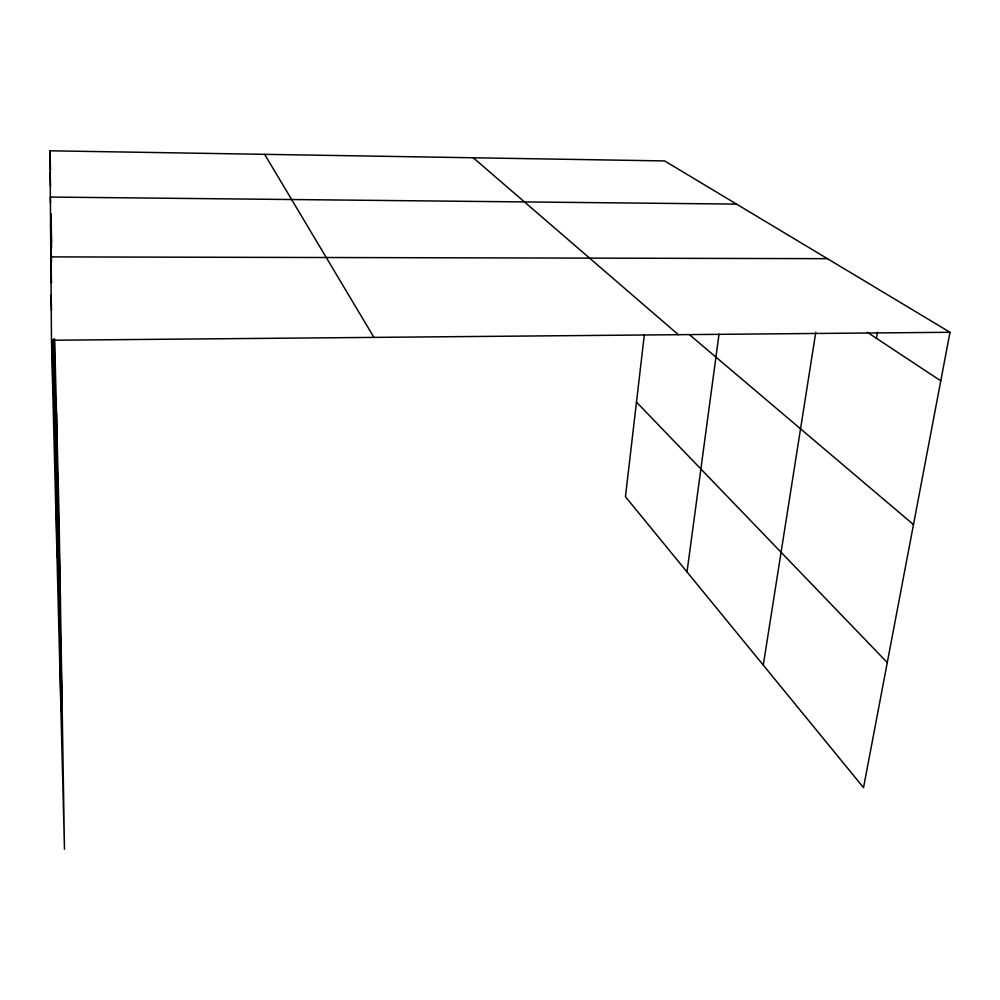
<?xml version="1.0" encoding="UTF-8"?>
<svg xmlns="http://www.w3.org/2000/svg" width="1000" height="1000" viewBox="0 0 1000 1000"><rect width="100%" height="100%" fill="white"/><g stroke="black" fill="none" stroke-linecap="round" stroke-linejoin="round"><path stroke-width="1.5" d="M644.325 334.875L625.438 496.712L863.525 787.625L950 332.287L664.625 160.925L50 150.8L51.475 340.25L64.475 849.2L59.025 514.987L54.675 339.525M687.013 571.95L719.025 334.175M763.275 665.138L815.788 332.225M876.388 338.263L877.438 332.2M51.475 340.25L950 332.287M827.387 258.663L50.825 256.887L51.487 283.038M736.525 204.1L50.362 197.05L50.512 203.075M867.312 332.275L940.775 380.838M689.862 335L913.475 524.575M473.275 157.775L678.35 334.7M636.475 402.113L887.275 662.562M264.65 154.338L373.95 337.4M52.912 339.762L62.138 705.675M51.125 295.15L51.513 310.625M52.263 340.037L52.413 346.225M50 150.8L50.487 170.487M50.175 172.525L50.512 186.35M50.812 215.138L51.487 242.375M53.9 338.812L60.4 599.237M50.575 224.913L51.5 261.975M56.487 412.887L60.938 710.9M54.225 339.387L57.013 557.013M51.175 213.938L51.5 248.388M52.362 340.05L52.875 395.225"/></g></svg>
